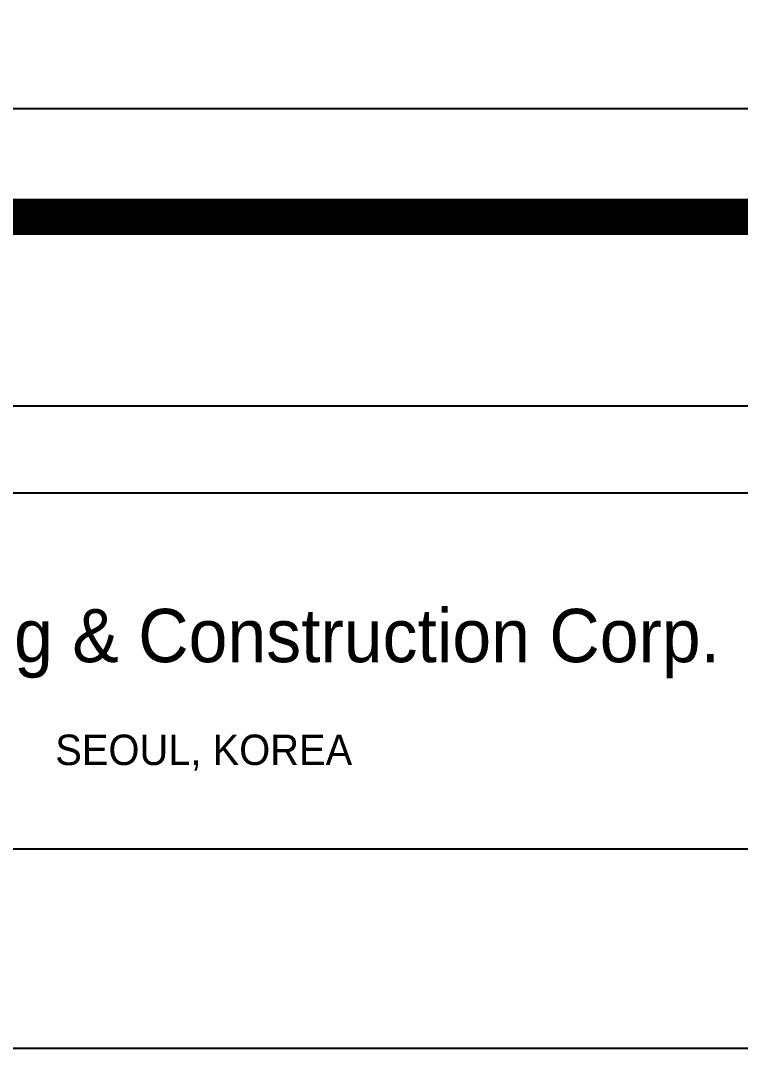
# Model space of a CAD drawing. Header units: millimetres. Extents: x 91591 to 1353697, y 75729 to 160586.
# Drawn here: x 988819 to 998737, y 75729 to 89901 of the extents above; entities that cross this region are included whole.
import ezdxf
from ezdxf.enums import TextEntityAlignment as Align

# ---------------------------------------------------------------- set-up
doc = ezdxf.new("R2010")
doc.units = ezdxf.units.MM
doc.layers.add('8', color=8, linetype='Continuous')
doc.layers.add('DEFPOINT', color=142, linetype='Continuous', plot=False)
doc.styles.add('BAS_TITLE1', font='')
doc.styles.add('BAS_TITLE2', font='', dxfattribs={"height": 500})
doc.styles.get('BAS_TITLE1').set_extended_font_data('HYHeadLine-Medium')
doc.styles.get('BAS_TITLE2').set_extended_font_data('HYHeadLine-Medium')

# ---------------------------------------------------------------- blocks, each defined once
blk = doc.blocks.new('zw$9A02')
at = {"color": 4}
blk.add_line((3810, -57899), (85731, -57899), dxfattribs=at)
blk.add_lwpolyline([(0, -63643), (0, 0), (90000, 0), (90000, -63643)], close=True)
blk.add_lwpolyline([(3810, -61579), (85731, -61579), (85731, -3425), (3810, -3425)], close=True, dxfattribs=at)
at = {"layer": 'DEFPOINT', "color": 150}
blk.add_lwpolyline([(4710, -56999), (84831, -56999), (84831, -4325), (4710, -4325)], close=True, dxfattribs=at)
at = {"style": 'BAS_TITLE2'}
blk.add_text('GS Engineering & Construction Corp.', height=551.25, dxfattribs=at).set_placement((38164, -59649))
at = {"style": 'BAS_TITLE1'}
blk.add_text('SEOUL, KOREA', height=315, dxfattribs=at).set_placement((44814, -60582), align=Align.MIDDLE)
blk = doc.blocks.new('zw$D357')
blk.add_lwpolyline([(-70457, 878), (0, 878), (0, -57059), (-70457, -57059)], close=True)

msp = doc.modelspace()

# ---------------------------------------------------------------- linework, layer by layer
at = {"layer": 'DEFPOINT', "color": 1, "const_width": 500}
msp.add_lwpolyline([(979316.3, 100684.5), (1030201, 100684.5), (1030201, 87195.1), (979316.3, 87195.1)], close=True, dxfattribs=at)

# ---------------------------------------------------------------- block references
at = {"xscale": 1.333333333333333, "yscale": 1.333333333333333, "zscale": 1.333333333333333}
msp.add_blockref('zw$9A02', (931590.8, 160586.4), dxfattribs=at)
at = {"layer": '8'}
msp.add_blockref('zw$D357', (1038689, 145741.8), dxfattribs=at)

doc.saveas('drawing.dxf')
